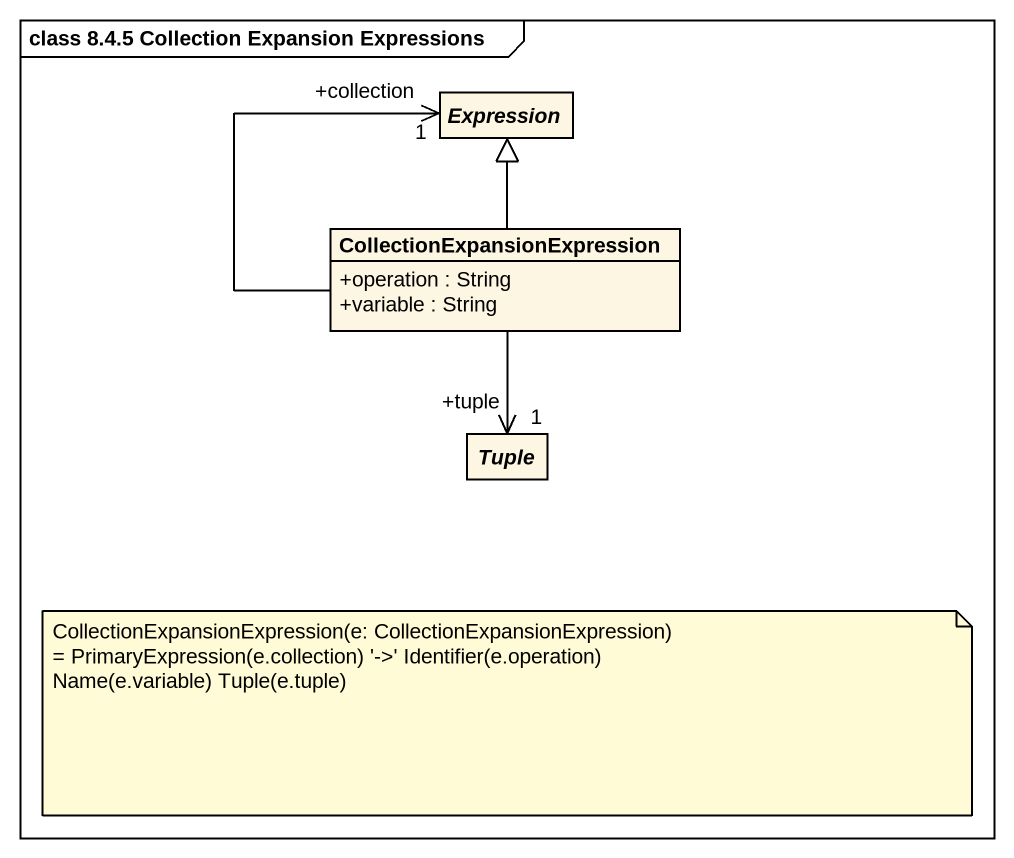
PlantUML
@startuml
mainframe class 8.4.5 Collection Expansion Expressions
hide circle
hide empty members
skinparam classAttributeIconSize 0
abstract class Expression
class "CollectionExpansionExpression" as CollectionExpansionExpressio {
  +operation : String
  +variable : String
}
abstract class Tuple
CollectionExpansionExpressio -up-> "+collection\n1" Expression
CollectionExpansionExpressio -up-|> Expression
CollectionExpansionExpressio --> "+tuple\n1" Tuple
note as N1
  CollectionExpansionExpression(e: CollectionExpansionExpression)
  ~= PrimaryExpression(e.collection) '->' Identifier(e.operation)
  Name(e.variable) Tuple(e.tuple)
end note
@enduml
